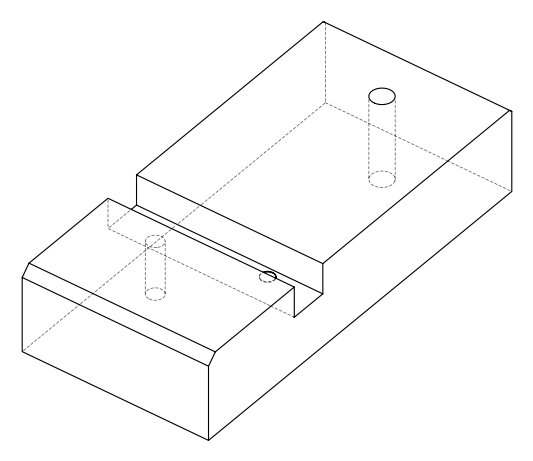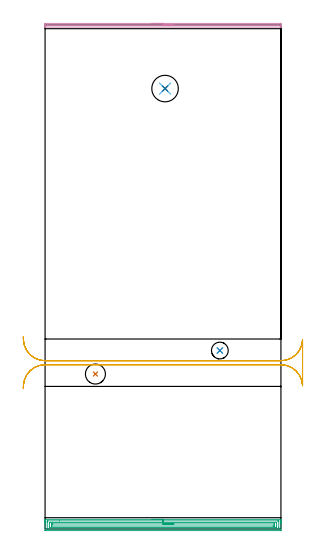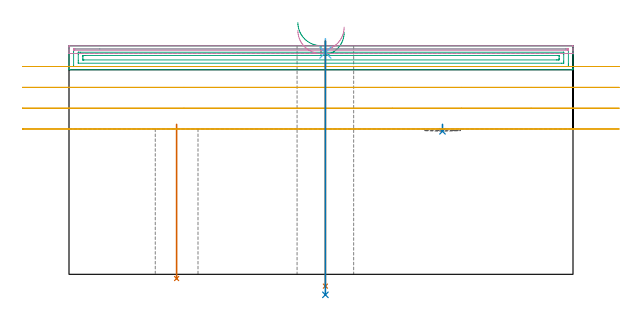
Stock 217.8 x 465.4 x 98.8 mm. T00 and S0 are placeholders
(PLAN: 8 operations, 6 tool changes, 17 min)
(1 INDEXABLE_INSERT_DRILL_THROUGH_HOLE_FROM_SOLID | STEP1HOLE | NXT0302_008 | 0.28 min | 26505 mm3)
(2 INDEXABLE_INSERT_DRILL_BLIND_HOLE_FROM_SOLID | STEP1POCKET | NXT0302_002 | 0.02 min | 6928 mm3)
(3 AREA_MILL | FG_CHAMFER_SURFACE | UGT0205_001 | 7.2 min | 11774 mm3)
(4 AREA_MILL_1 | FG_CHAMFER_SURFACE_1 | UGT0205_001 | 3.63 min | 1257 mm3)
(5 MILL_RECTANGULAR_SLOT | SLOT_RECTANGULAR | UGT0201_019 | Follow Part, ap 10, ae 75% | 4.97 min | 326303 mm3)
(6 SPOT_DRILL | STEP1HOLE_1 | NXT0321_9005560120000 | 0.05 min | 167 mm3)
(7 DRILL_THROUGH_HOLE_INTO_CENTER | STEP1HOLE_1 | UGT0301_515 | 0.43 min | 10955 mm3)
(8 DRILL_TO_ENLARGE_THROUGH_HOLE | STEP1HOLE_1 | UGT0301_058 | 0.44 min | 35483 mm3)
(TOOL NXT0302_008 | Index. Insert Drill 18.5mm [880-D1850L25-05] | D18.5 PA176 FL93 Z2)
(TOOL NXT0302_002 | Index. Insert Drill 15.5mm [880-D1550L20-05] | D15.5 PA176 FL78 Z2)
(TOOL UGT0205_001 | Chamfer Mill 20 x 3 x 45 deg. | D20 FL50 Z2)
(TOOL UGT0201_019 | End mill 40 mm | D40 FL63 Z6)
(TOOL NXT0321_9005560120000 | NC Spot Drill, 120deg, 12mm, HSS, Uncoated | D12 PA120 FL30 Z2)
(TOOL UGT0301_515 | Carbide Drill 12.0 mm | D12 PA118 FL101 Z2)
(TOOL UGT0301_058 | Twist Drill 24.5 mm | D24.5 PA118 FL160 Z2)
(OP 1 INDEXABLE_INSERT_DRILL_THROUGH_HOLE_FROM_SOLID)
G17 G21 G94 G90
T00 M6
G54
G17 G0 G90 X46.5 Y143.1 S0 M3
G43 Z108.8 H1
G94 G81 G98 Z-1.823 F250. R64.8
G80
M5
M2
(OP 2 INDEXABLE_INSERT_DRILL_BLIND_HOLE_FROM_SOLID)
G17 G21 G94 G90
T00 M6
G54
G17 G0 G90 X161.4 Y164.8 S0 M3
G43 Z108.8 H1
G94 G81 G98 Z61.8 F250. R64.8
G80
M5
M2
(OP 3 AREA_MILL)
G17 G21 G94 G90
T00 M6
G54
G17 G0 G90 X98.9 Y8.9 S1061 M3
G43 Z108.8 H0
G94 G1 X98.938 Z107.928 F250.
X99.052 Z107.063
X99.241 Z106.212
X99.503 Z105.38
X99.837 Z104.574
X100.24 Z103.8
X100.709 Z103.064
X101.24 Z102.372
X101.829 Z101.729
X102.472 Z101.139
X103.164 Z100.608
X103.9 Z100.14
X104.674 Z99.737
X105.48 Z99.403
X106.312 Z99.141
X107.164 Z98.952
X108.028 Z98.838
X108.9 Z98.8
X217.655
X217.79 Y8.898 Z98.789
X217.797 Y8.778 Z98.671
X217.8 Y8.652 Z98.551
Y7.948 Z97.847
Y7.339 Z97.239
Y6.767 Z96.663
Y6.481 Z96.378
Y5.891 Z95.788
Y5.605 Z95.502
Y5.015 Z94.909
Y-0.825 Z89.072
X217.796 Y-1.12 Z88.777
X217.79 Y-1.492 Z88.405
X217.591 Y-1.496 Z88.402
X217.209 Y-1.5 Z88.4
X0.591
X0.081 Y-1.494 Z88.403
X0.01 Y-1.491 Z88.406
X0. Y-1.415 Z88.482
Y5.015 Z94.909
Y5.605 Z95.502
Y5.891 Z95.788
Y6.481 Z96.378
Y6.767 Z96.663
Y7.339 Z97.239
Y7.644 Z97.543
Y8.52 Z98.419
Y8.652 Z98.551
X0.003 Y8.778 Z98.671
X0.01 Y8.898 Z98.789
X0.145 Y8.9 Z98.8
X108.9
Y7.486 Z97.386
X214.695
X215.426 Y7.485 Z97.385
X215.589 Y7.483 Z97.383
X215.763 Y7.479 Z97.379
X215.791 Y7.472 Z97.372
X215.795 Y7.45 Z97.35
X215.797 Y7.426 Z97.326
X215.8 Y7.276 Z97.176
Y1.142 Z91.042
X215.798 Y0.633 Z90.533
X215.795 Y0.271 Z90.171
X215.782 Y-0.079 Z89.821
X215.426 Y-0.083 Z89.817
X215.265 Y-0.085 Z89.815
X204.471 Y-0.086 Z89.814
X3.105
X2.374 Y-0.085 Z89.815
X2.211 Y-0.083 Z89.817
X2.037 Y-0.079 Z89.821
X2.009 Y-0.072 Z89.828
X2.005 Y-0.05 Z89.85
X2.003 Y-0.026 Z89.874
X2. Y0.124 Z90.024
Y6.258 Z96.158
X2.002 Y6.767 Z96.667
X2.005 Y7.13 Z97.03
X2.018 Y7.479 Z97.379
X2.374 Y7.483 Z97.383
X2.536 Y7.485 Z97.385
X13.314 Y7.486 Z97.386
X108.9
Y6.071 Z95.971
X213.704
X213.753 Y6.068 Z95.968
X213.782 Y6.065 Z95.965
X213.79 Y6.062 Z95.962
X213.793 Y6.045 Z95.945
X213.798 Y5.891 Z95.791
X213.8 Y5.737 Z95.637
Y5.015 Z94.915
Y2.231 Z92.131
X213.798 Y1.509 Z91.409
X213.795 Y1.359 Z91.259
X213.79 Y1.338 Z91.238
X213.778 Y1.335 Z91.235
X213.735 Y1.332 Z91.232
X213.643 Y1.33 Z91.23
X212.935 Y1.329 Z91.229
X4.096
X4.047 Y1.332 Z91.232
X4.018 Y1.335 Z91.235
X4.01 Y1.338 Z91.238
X4.007 Y1.355 Z91.255
X4.002 Y1.509 Z91.409
X4. Y1.663 Z91.563
Y2.386 Z92.286
Y5.169 Z95.069
X4.002 Y5.891 Z95.791
X4.005 Y6.041 Z95.941
X4.01 Y6.062 Z95.962
X4.022 Y6.065 Z95.965
X4.065 Y6.068 Z95.968
X4.157 Y6.07 Z95.97
X4.865 Y6.071 Z95.971
X108.9
Y4.657 Z94.557
X211.332
X211.681 Y4.656 Z94.556
X211.75 Y4.655 Z94.555
X211.78 Y4.652 Z94.552
X211.79 Y4.649 Z94.549
X211.793 Y4.632 Z94.532
X211.796 Y4.546 Z94.446
X211.8 Y4.198 Z94.098
Y3.321 Z93.221
X211.799 Y3.262 Z93.162
X211.793 Y2.853 Z92.753
X211.79 Y2.758 Z92.658
X211.672 Y2.75 Z92.65
X211.493 Y2.746 Z92.646
X210.969 Y2.743 Z92.643
X210.605
X6.468
X6.119 Y2.744 Z92.644
X6.05 Y2.745 Z92.645
X6.02 Y2.748 Z92.648
X6.01 Y2.751 Z92.651
X6.007 Y2.768 Z92.668
X6.004 Y2.854 Z92.754
X6. Y3.203 Z93.103
Y4.079 Z93.979
X6.001 Y4.138 Z94.038
X6.007 Y4.547 Z94.447
X6.01 Y4.642 Z94.542
X6.128 Y4.65 Z94.55
X6.307 Y4.654 Z94.554
X6.831 Y4.657 Z94.557
X7.195
X108.9
X109.772 Z94.595
X110.637 Z94.709
X111.488 Z94.898
X112.32 Z95.16
X113.126 Z95.494
X113.9 Z95.897
X114.636 Z96.366
X115.328 Z96.897
X115.971 Z97.486
X116.56 Z98.129
X117.092 Z98.822
X117.56 Z99.557
X117.963 Z100.331
X118.297 Z101.137
X118.559 Z101.969
X118.748 Z102.821
X118.862 Z103.686
X118.9 Z104.557
G0 Z108.8
M5
M2
(OP 4 AREA_MILL_1)
G17 G21 G94 G90
T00 M6
G54
G17 G0 G90 X98.9 Y466.9 S1061 M3
G43 Z108.8 H0
Z105.4
G94 G1 X98.938 Z104.528 F250.
X99.052 Z103.664
X99.241 Z102.812
X99.503 Z101.98
X99.837 Z101.174
X100.24 Z100.4
X100.709 Z99.664
X101.24 Z98.972
X101.829 Z98.329
X102.472 Z97.74
X103.164 Z97.208
X103.9 Z96.74
X104.674 Z96.337
X105.48 Z96.003
X106.312 Z95.741
X107.164 Z95.552
X108.028 Z95.438
X108.9 Z95.4
X217.209
X217.46 Y466.898 Z95.402
X217.797 Y466.891 Z95.406
X217.8 Y466.801 Z95.497
Y465.638 Z96.658
Y465.066 Z97.233
Y464.762 Z97.538
Y463.751 Z98.548
X217.798 Y463.624 Z98.668
X217.79 Y463.502 Z98.788
X217.655 Y463.5 Z98.8
X0.145
X0.01 Y463.502 Z98.788
X0.002 Y463.624 Z98.668
X0. Y463.751 Z98.548
Y464.457 Z97.842
Y465.066 Z97.233
Y465.638 Z96.658
Y465.924 Z96.372
Y466.515 Z95.782
Y466.801 Z95.497
X0.003 Y466.891 Z95.406
X0.341 Y466.9 Z95.4
X108.9
Y465.486 Z96.814
X215.426 Y465.485 Z96.815
X215.583 Y465.484 Z96.816
X215.763 Y465.479 Z96.821
X215.791 Y465.47 Z96.83
X215.796 Y465.448 Z96.852
X215.798 Y465.424 Z96.876
X215.8 Y465.271 Z97.029
X215.794 Y465.016 Z97.284
X215.79 Y464.956 Z97.344
X215.781 Y464.921 Z97.379
X215.716 Y464.919 Z97.381
X215.426 Y464.915 Z97.385
X215.271 Y464.914 Z97.386
X215.116
X2.374 Y464.915 Z97.385
X2.217 Y464.916 Z97.384
X2.037 Y464.921 Z97.379
X2.009 Y464.929 Z97.371
X2.004 Y464.952 Z97.348
X2.002 Y464.976 Z97.324
X2.001 Y465.129 Z97.171
X2.006 Y465.394 Z96.906
X2.01 Y465.46 Z96.84
X2.022 Y465.479 Z96.821
X2.058 Y465.482 Z96.818
X2.141 Y465.484 Z96.816
X2.309 Y465.486 Z96.814
X2.374
X108.9
X109.772 Z96.852
X110.637 Z96.966
X111.488 Z97.155
X112.32 Z97.417
X113.126 Z97.751
X113.9 Z98.154
X114.636 Z98.623
X115.328 Z99.154
X115.971 Z99.743
X116.56 Z100.386
X117.092 Z101.078
X117.56 Z101.814
X117.963 Z102.588
X118.297 Z103.394
X118.559 Z104.226
X118.748 Z105.078
X118.862 Z105.943
X118.9 Z106.814
G0 Z108.8
M5
M2
(OP 5 MILL_RECTANGULAR_SLOT)
G17 G21 G94 G90
T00 M6
G54
G17 G0 G90 X-20.134 Y129.8 S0 M3
G43 Z108.8 H0
Z89.8
G94 G1 X-19.97 Y132.795 F250.
G2 X0. Y151.7 R20. F500.
G1 X217.8
G2 X237.79 Y132.332 R20.
G1 Y174.768
G2 X217.8 Y155.4 R20.
G1 X0.
G2 X-19.97 Y174.305 R20.
G1 X-20.134 Y177.3 F250.
G0 Y129.8 Z80.8
G1 X-19.97 Y132.795
G2 X0. Y151.7 R20. F500.
G1 X49.68
X139.68 F449.
X169.68 F500.
X199.68 F449.
X217.8 F500.
G2 X237.79 Y132.332 R20.
G1 Y174.768
G2 X217.8 Y155.4 R20.
G1 X0.
G2 X-19.97 Y174.305 R20.
G1 X-20.134 Y177.3 F250.
G0 Y129.8 Z71.8
G1 X-19.97 Y132.795
G2 X0. Y151.7 R20. F500.
G1 X49.68
X139.68 F449.
X169.68 F500.
X199.68 F449.
X217.8 F500.
G2 X237.79 Y132.332 R20.
G1 Y174.768
G2 X217.8 Y155.4 R20.
G1 X0.
G2 X-19.97 Y174.305 R20.
G1 X-20.134 Y177.3 F250.
G0 Y129.8 Z62.8
G1 X-19.97 Y132.795
G2 X0. Y151.7 R20. F500.
G1 X217.8
G2 X237.79 Y132.332 R20.
G1 Y174.768
G2 X217.8 Y155.4 R20.
G1 X0.
G2 X-19.97 Y174.305 R20.
G1 X-20.134 Y177.3 F250.
G0 Z108.8
M5
M2
(OP 6 SPOT_DRILL)
G17 G21 G94 G90
T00 M6
G54
G17 G0 G90 X110.8 Y406.7 S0 M3
G43 Z108.8 H0
G94 G81 G98 Z95.8 F250. R101.8
G80
M5
M2
(OP 7 DRILL_THROUGH_HOLE_INTO_CENTER)
G17 G21 G94 G90
T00 M6
G54
G17 G0 G90 X110.8 Y406.7 S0 M3
G43 Z108.8 H0
G94 G73 G98 Z-5.105 F250. Q11.545 R100.8
G80
M5
M2
(OP 8 DRILL_TO_ENLARGE_THROUGH_HOLE)
G17 G21 G94 G90
T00 M6
G54
G17 G0 G90 X110.8 Y406.7 S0 M3
G43 Z108.8 H0
G94 G73 G98 Z-8.861 F250. Q21.532 R100.8
G80
M5
M2
